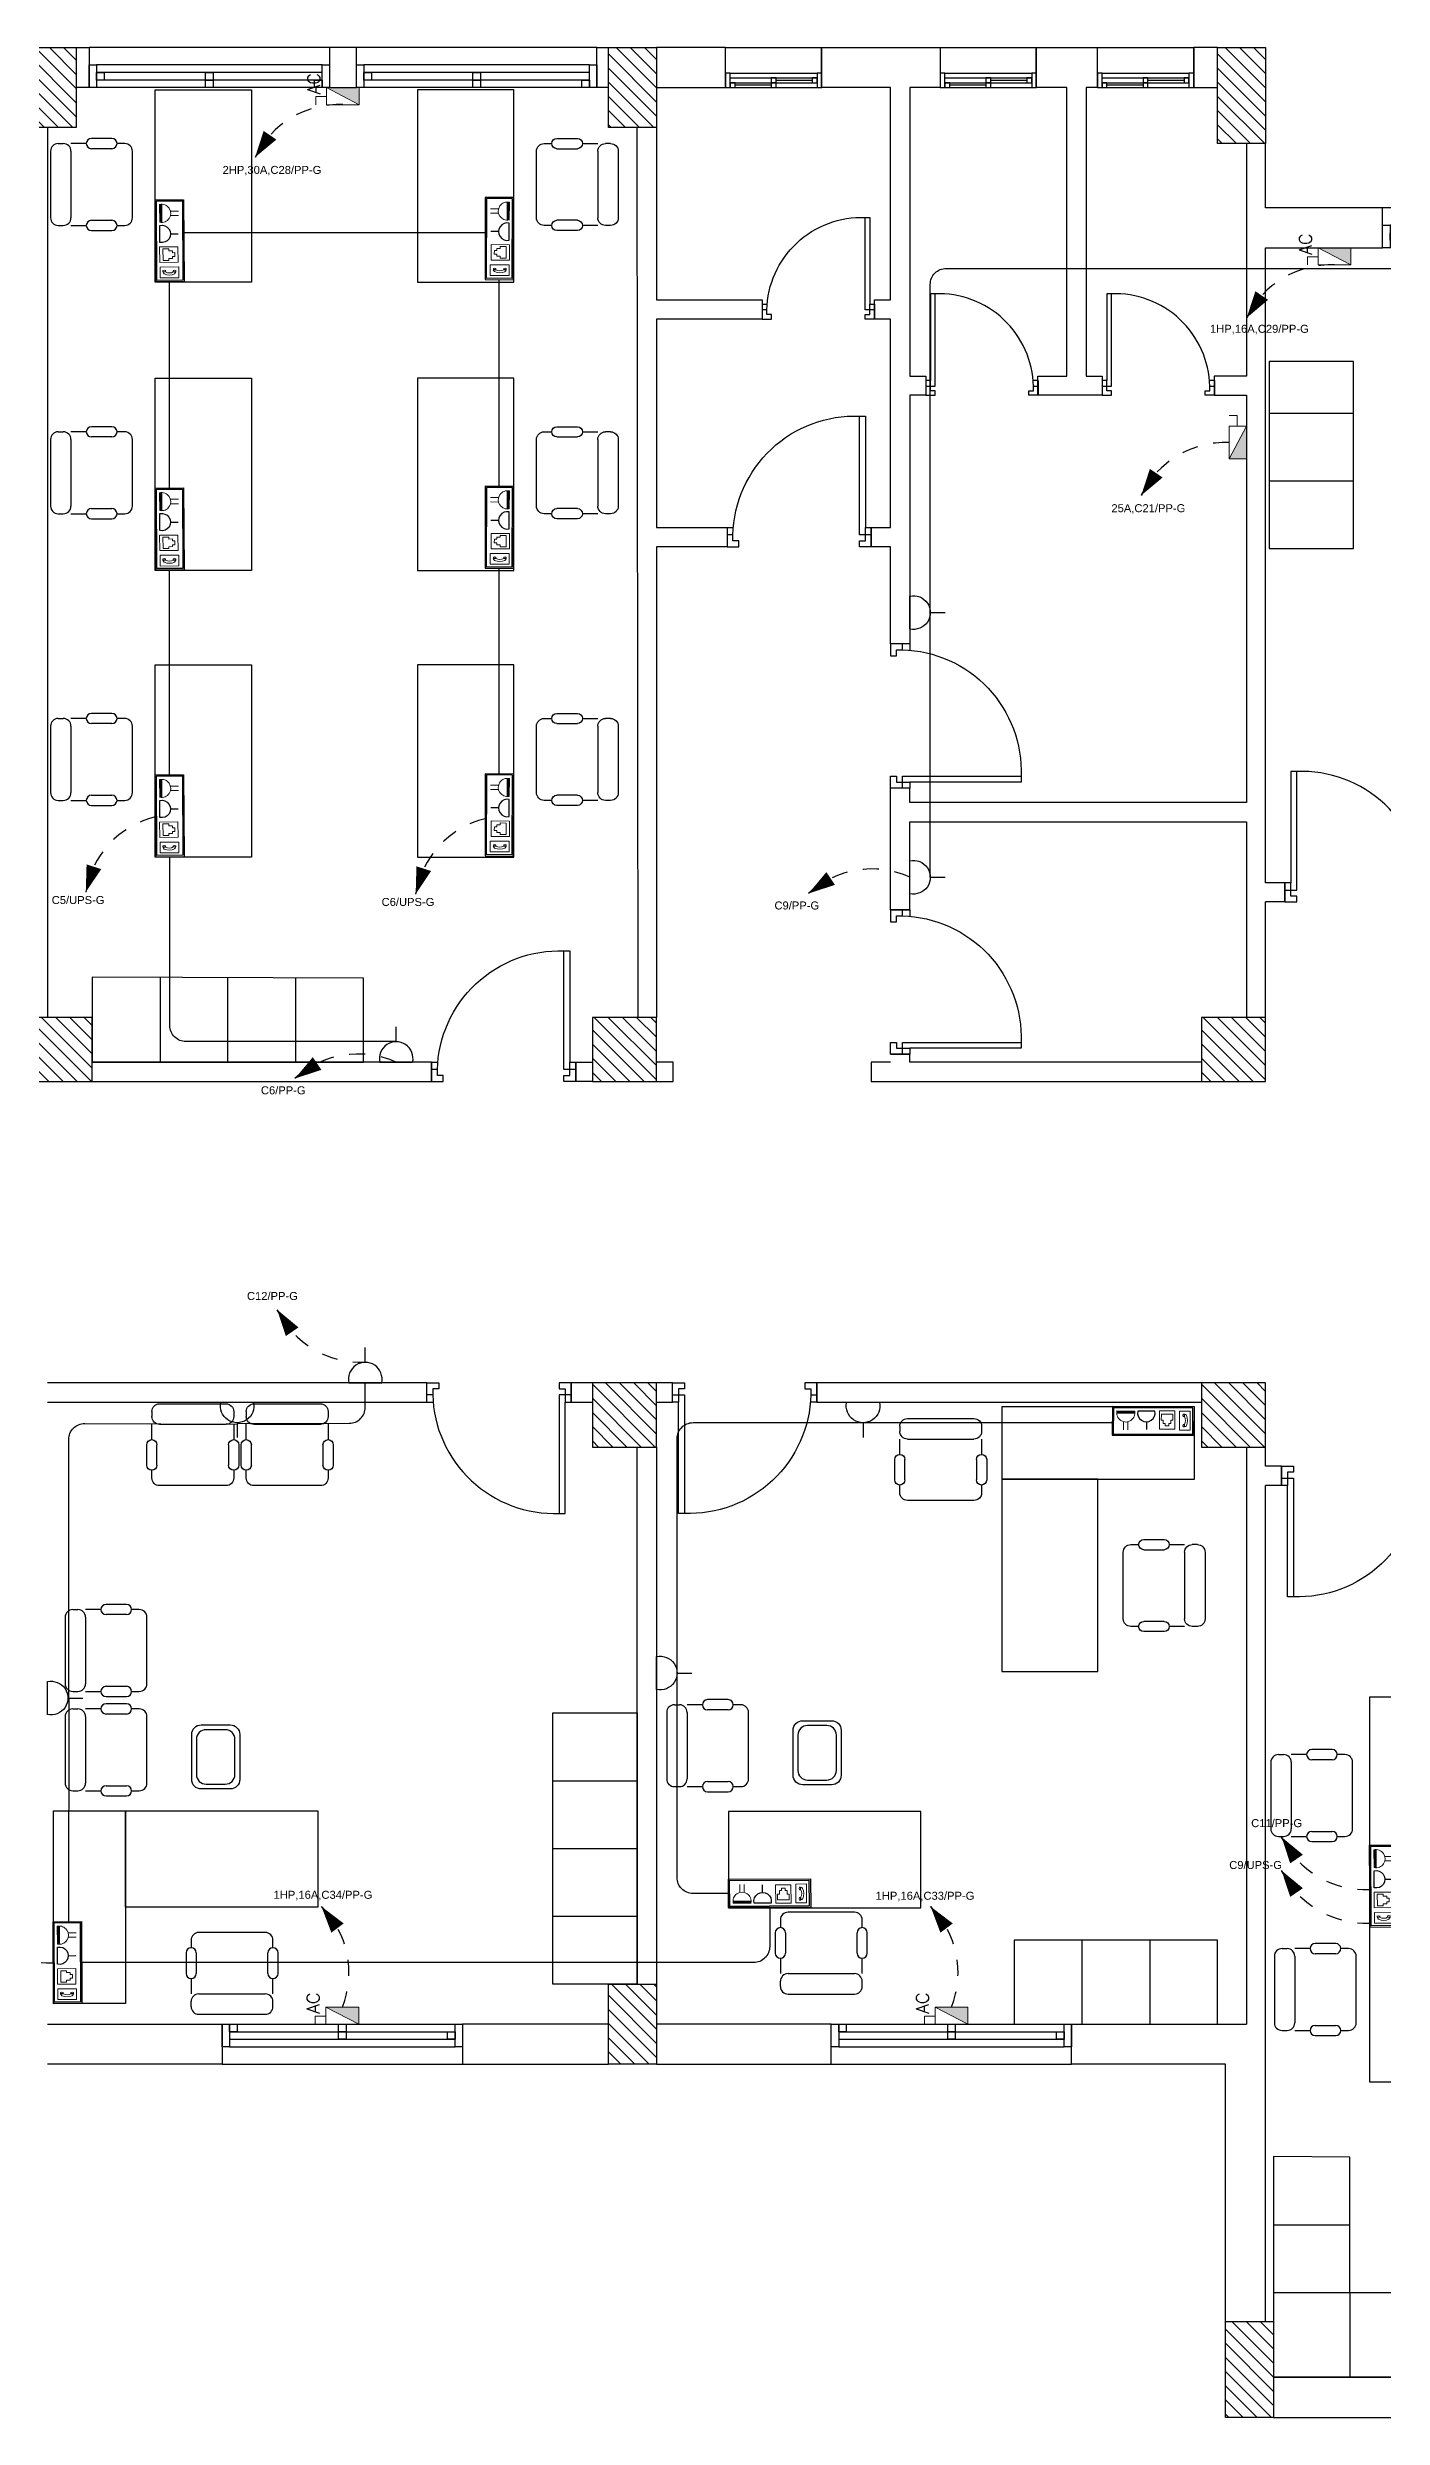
# Model space of a CAD drawing. Header units: metres. Extents: x -107 to 62, y 472 to 1032.
# Drawn here: x 42.51 to 50.84, y 506.7 to 521.48 of the extents above; entities that cross this region are included whole.
import ezdxf

# ---------------------------------------------------------------- set-up
doc = ezdxf.new("R2010")
doc.units = ezdxf.units.M
doc.header["$MEASUREMENT"] = 0
for name, pattern in [('ACAD_ISO02W100', [15, 12, -3]), ('DASHED', [0.75, 0.5, -0.25]), ('DASHED2', [0.375, 0.25, -0.125]), ('HIDDEN', [0.375, 0.25, -0.125])]:
    doc.linetypes.add(name, pattern=pattern)
doc.layers.get('0').update_dxf_attribs({"color": 8})
for name, color, linetype, lineweight in [('.', 7, 'Continuous', 9), ('Data & Telephone', 6, 'Continuous', 9), ('E-SOCKET', 2, 'Continuous', 25), ('E-TEXT-I', 4, 'Continuous', 30), ('Electrecalllll', 1, 'Continuous', 9), ('Legends', 3, 'Continuous', 9), ('lighting linea', 3, 'DASHED2', 0), ('power', 3, 'Continuous', 9)]:
    doc.layers.add(name, color=color, linetype=linetype, lineweight=lineweight)
for name, color, linetype in [('A-COL-FNL$0$A-COLS-CONC', 6, 'Continuous'), ('A-COL-FNL$0$A-HTCH', 80, 'Continuous'), ('A-GR- wall$0$A-DOOR', 151, 'Continuous'), ('A-GR- wall$0$A-GLAZ', 121, 'Continuous'), ('A-GR- wall$0$A-WALL', 254, 'Continuous'), ('A-GR- wall$0$A-WALL-ELEV', 31, 'Continuous'), ('A-GR-FURN$0$A-FURN', 11, 'Continuous'), ('A-GR-FURN$0$ESYA', 11, 'Continuous'), ('E-LEADER', 30, 'Continuous'), ('Layer1', 24, 'ACAD_ISO02W100'), ('Power W', 3, 'Continuous')]:
    doc.layers.add(name, color=color, linetype=linetype)
doc.styles.add('ROMANC', font='romanc.shx', dxfattribs={"height": 3})
doc.styles.get("Standard").update_dxf_attribs({"font": 'arial.ttf'})

# ---------------------------------------------------------------- blocks, each defined once
blk = doc.blocks.new('A-GR- wall$0$DOO1')
at = {"layer": 'A-GR- wall$0$A-DOOR'}
for q in [(-74, -74), (-34, -120)]:
    blk.add_line((-74, -120), q, dxfattribs=at)
blk.add_lwpolyline([(-37, -74), (-74, -74), (-74, 0), (0, 0), (0, -37), (-37, -37), (-37, -74, 0.418149), (752, -814)], format="xyb", dxfattribs=at)
blk.add_lwpolyline([(826, -74), (752, -74), (752, -814), (789, -814), (789, -120), (826, -120), (826, 0), (752, 0), (752, -37), (789, -37), (789, -120)], dxfattribs=at)
blk = doc.blocks.new('A-GR- wall$0$Win 1600')
for p, q in [((-750, 150), (750, 150)), ((-750, 100), (750, 100)), ((-750, 50), (750, 50)), ((-750, 0), (750, 0))]:
    blk.add_line(p, q)
for points in [[(-800, 0), (-750, 0), (-750, 150), (-800, 150)], [(-750, 0), (-700, 0), (-700, 50), (-750, 50)], [(-25, 50), (25, 50), (25, 100), (-25, 100)], [(-25, 0), (25, 0), (25, 50), (-25, 50)], [(700, 50), (750, 50), (750, 100), (700, 100)], [(750, 0), (800, 0), (800, 150), (750, 150)]]:
    blk.add_lwpolyline(points, close=True)
blk = doc.blocks.new('A-GR- wall$0$Win 1000')
for p, q in [((-450, 150), (450, 150)), ((-450, 100), (450, 100)), ((-450, 50), (450, 50)), ((-450, 0), (450, 0)), ((-25, 25), (-400, 25)), ((25, 75), (400, 75))]:
    blk.add_line(p, q)
for points in [[(-500, 0), (-450, 0), (-450, 150), (-500, 150)], [(-450, 0), (-400, 0), (-400, 50), (-450, 50)], [(-25, 50), (25, 50), (25, 100), (-25, 100)], [(-25, 0), (25, 0), (25, 50), (-25, 50)], [(400, 50), (450, 50), (450, 100), (400, 100)], [(450, 0), (500, 0), (500, 150), (450, 150)]]:
    blk.add_lwpolyline(points, close=True)
blk = doc.blocks.new('A-GR- wall')
at = {"layer": 'A-GR- wall$0$A-WALL'}
for p, q in [((42966, 15116), (43046, 15116)), ((43046, 15116), (43046, 14866)), ((44714, 15116), (44546, 15116)), ((44546, 15116), (44546, 14866)), ((44714, 14866), (44714, 15116)), ((46214, 15116), (46286, 15116)), ((46214, 14866), (46214, 15116)), ((47016, 15116), (46586, 15116)), ((47016, 14866), (47016, 15116)), ((47616, 14866), (47616, 15116)), ((47616, 15116), (48355, 15116)), ((47618, 14866), (47618, 15116)), ((48355, 15116), (48355, 14866)), ((48955, 14866), (48955, 15116)), ((48955, 15116), (49336, 15116)), ((48957, 14866), (48957, 15116)), ((49336, 15116), (49336, 14866)), ((49938, 14866), (49938, 15116)), ((50086, 15116), (49938, 15116)), ((49938, 15116), (49938, 14866)), ((50086, 14866), (50086, 15116)), ((43046, 14866), (42966, 14866)), ((44546, 14866), (44714, 14866)), ((46286, 14866), (46214, 14866)), ((46586, 14866), (47016, 14866)), ((48046, 14866), (47616, 14866)), ((48046, 13542), (48046, 14866)), ((48355, 14866), (48166, 14866)), ((48166, 14866), (48166, 13066)), ((49146, 14866), (48957, 14866)), ((49146, 13066), (49146, 14866)), ((49336, 14866), (49266, 14866)), ((49266, 14866), (49266, 13066)), ((49938, 14866), (50086, 14866)), ((42786, 14616), (42786, 9066)), ((46472, 9066), (46466, 14616)), ((46586, 14616), (46586, 13542)), ((50266, 14516), (50266, 13066)), ((50386, 14116), (50386, 14516)), ((51116, 14116), (50386, 14116)), ((51116, 13866), (51116, 14116)), ((50386, 13866), (51116, 13866)), ((50386, 9906), (50386, 13866)), ((46586, 13542), (47246, 13542)), ((47246, 13542), (47246, 13422)), ((47946, 13422), (47946, 13542)), ((47946, 13542), (48046, 13542)), ((47246, 13422), (46586, 13422)), ((46586, 13422), (46586, 12122)), ((48046, 13422), (47946, 13422)), ((48046, 12122), (48046, 13422)), ((48166, 13066), (48266, 13066)), ((48266, 13066), (48266, 12946)), ((48966, 12946), (48966, 13066)), ((48966, 13066), (49146, 13066)), ((49266, 13066), (49366, 13066)), ((49366, 13066), (49366, 12946)), ((50266, 13066), (50066, 13066)), ((50066, 13066), (50066, 12946)), ((48266, 12946), (48166, 12946)), ((48166, 12946), (48166, 11396)), ((49366, 12946), (48966, 12946)), ((50066, 12946), (50266, 12946)), ((50266, 12946), (50266, 10406)), ((46586, 12122), (47026, 12122)), ((47026, 12002), (46586, 12002)), ((46586, 12002), (46586, 9066)), ((47026, 12122), (47026, 12002)), ((47926, 12002), (47926, 12122)), ((47926, 12122), (48046, 12122)), ((48046, 12002), (47926, 12002)), ((48046, 11396), (48046, 12002)), ((48166, 11396), (48046, 11396)), ((48166, 10496), (48046, 10496)), ((48046, 9736), (48046, 10496)), ((48166, 10406), (48166, 10496)), ((50266, 10406), (48166, 10406)), ((48166, 10286), (50266, 10286)), ((48166, 9736), (48166, 10286)), ((50266, 10286), (50266, 9066)), ((50506, 9906), (50386, 9906)), ((50506, 9786), (50506, 9906)), ((50386, 9066), (50386, 9786)), ((50506, 9786), (50386, 9786)), ((48046, 9736), (48166, 9736)), ((48166, 9696), (48166, 9696)), ((45182, 8786), (43066, 8786)), ((45182, 8665), (45182, 8786)), ((46082, 8786), (46186, 8786)), ((46082, 8666), (46082, 8786)), ((46690, 8786), (46586, 8786)), ((46690, 8666), (46690, 8786)), ((48046, 8786), (47926, 8786)), ((47926, 8786), (47926, 8666)), ((48046, 8836), (48166, 8836)), ((48166, 8786), (48166, 8836)), ((49986, 8786), (48166, 8786)), ((43066, 8665), (45182, 8665)), ((46186, 8666), (46082, 8666)), ((46586, 8666), (46690, 8666)), ((47926, 8666), (49986, 8666)), ((45153, 6786), (42786, 6786)), ((42786, 6666), (45153, 6666)), ((45153, 6666), (45153, 6786)), ((46186, 6786), (46053, 6786)), ((46053, 6786), (46053, 6666)), ((46053, 6666), (46186, 6666)), ((46686, 6786), (46586, 6786)), ((46586, 6666), (46686, 6666)), ((46686, 6666), (46686, 6786)), ((49986, 6786), (47586, 6786)), ((47586, 6786), (47586, 6666)), ((47586, 6666), (49986, 6666)), ((46466, 3036), (46466, 6386)), ((46586, 6386), (46586, 3036)), ((50266, 6386), (50266, 2786)), ((50386, 6266), (50386, 6386)), ((50486, 6266), (50386, 6266)), ((50486, 6266), (50486, 6146)), ((50386, 932), (50386, 6146)), ((50486, 6146), (50386, 6146)), ((42786, 2786), (43876, 2786)), ((43876, 2786), (43876, 2536)), ((46286, 2786), (45376, 2786)), ((45376, 2786), (45376, 2536)), ((47676, 2786), (46586, 2786)), ((47676, 2536), (47676, 2786)), ((49176, 2536), (49176, 2786)), ((49176, 2786), (50266, 2786)), ((43876, 2536), (42786, 2536)), ((45376, 2536), (46286, 2536)), ((46586, 2536), (47676, 2536)), ((50136, 2536), (49176, 2536)), ((50136, 932), (50136, 2536)), ((51701, 582), (50436, 582)), ((50436, 332), (51701, 332))]:
    blk.add_line(p, q, dxfattribs=at)
at = {"layer": 'A-GR- wall$0$A-WALL-ELEV'}
for p, q in [((44546, 15116), (43046, 15116)), ((46214, 15116), (44714, 15116)), ((47016, 15116), (47618, 15116)), ((48355, 15116), (48957, 15116)), ((49336, 15116), (49938, 15116)), ((52677, 14116), (51116, 14116)), ((43876, 2536), (45376, 2536)), ((47676, 2536), (49176, 2536))]:
    blk.add_line(p, q, dxfattribs=at)
at = {"layer": 'A-GR- wall$0$A-DOOR', "yscale": 0.7780309869113328, "zscale": 0.7780309869113328, "rotation": 180}
for p, xscale in [((47303, 13422), -0.7780309869113328), ((48909, 12946), 0.7780309869113328), ((50009, 12946), 0.7780309869113328)]:
    blk.add_blockref('A-GR- wall$0$DOO1', p, dxfattribs=dict(at, xscale=xscale))
at = {"layer": 'A-GR- wall$0$A-DOOR'}
for p, xscale, rotation in [((47100, 12002), -1, 180), ((48046, 11322), -1.000000000000004, 90), ((48046, 9662), -1, 90), ((45256, 8666), -1, 180)]:
    blk.add_blockref('A-GR- wall$0$DOO1', p, dxfattribs=dict(at, xscale=xscale, rotation=rotation))
at = {"layer": 'A-GR- wall$0$A-DOOR', "rotation": 180.0000000006669}
blk.add_blockref('A-GR- wall$0$DOO1', (51332, 9786), dxfattribs=at)
at = {"layer": 'A-GR- wall$0$A-DOOR'}
blk.add_blockref('A-GR- wall$0$DOO1', (45227, 6786), dxfattribs=at)
at = {"layer": 'A-GR- wall$0$A-DOOR', "xscale": -1}
for p in [(47512, 6786), (51312, 6266)]:
    blk.add_blockref('A-GR- wall$0$DOO1', p, dxfattribs=at)
at = {"layer": 'A-GR- wall$0$A-GLAZ', "xscale": -0.9374999999999997, "yscale": 0.9374999999999997, "zscale": 0.9374999999999997}
for p, rotation in [((43796, 14866), 359.9999999999999), ((45464, 14866), 359.9999999999999), ((51866, 13866), 359.9999999999999), ((44626, 2786), 180), ((48426, 2786), 180)]:
    blk.add_blockref('A-GR- wall$0$Win 1600', p, dxfattribs=dict(at, rotation=rotation))
at = {"layer": 'A-GR- wall$0$A-GLAZ', "xscale": 0.601574711880768, "yscale": 0.601574711880768, "zscale": 0.601574711880768}
for p in [(47317, 14866), (48656, 14866), (49637, 14866)]:
    blk.add_blockref('A-GR- wall$0$Win 1000', p, dxfattribs=at)
blk = doc.blocks.new('A-GR-FURN$0$KOLTUKT')
at = {"layer": 'A-GR-FURN$0$ESYA'}
for p, q in [((-0.8, 0.325), (-0.8, -0.325)), ((-0.725, 0.4), (-0.675, 0.4)), ((-0.45, 0.4), (-0.6, 0.4)), ((-0.6, 0.325), (-0.6, -0.325)), ((-0.2, 0.45), (-0.4, 0.45)), ((-0.2, 0.35), (-0.4, 0.35)), ((-0.075, 0.4), (-0.15, 0.4)), ((0, -0.325), (0, 0.325)), ((-0.725, -0.4), (-0.675, -0.4)), ((-0.6, -0.4), (-0.45, -0.4)), ((-0.4, -0.35), (-0.2, -0.35)), ((-0.4, -0.45), (-0.2, -0.45)), ((-0.15, -0.4), (-0.075, -0.4))]:
    blk.add_line(p, q, dxfattribs=at)
for centre, radius, start, end in [((-0.725, 0.325), 0.075, 90, 180), ((-0.675, 0.325), 0.075, 0, 90), ((-0.4, 0.4), 0.05, 90, 270), ((-0.2, 0.4), 0.05, 270, 90), ((-0.075, 0.325), 0.075, 0, 90), ((-0.725, -0.325), 0.075, 180, 270), ((-0.675, -0.325), 0.075, 270, 0), ((-0.4, -0.4), 0.05, 90, 270), ((-0.2, -0.4), 0.05, 270, 90), ((-0.075, -0.325), 0.075, 270, 0)]:
    blk.add_arc(centre, radius, start, end, dxfattribs=at)
blk = doc.blocks.new('A-GR-FURN')
at = {"layer": 'A-GR-FURN$0$A-FURN'}
for p, q in [((50408, 12835), (50934, 12835)), ((50408, 12413), (50934, 12413)), ((43489, 9316), (43489, 8790)), ((43912, 8790), (43912, 9316)), ((44335, 8786), (44335, 9311)), ((45940, 4304), (46466, 4304)), ((45940, 3882), (46466, 3882)), ((45940, 3459), (46466, 3459)), ((49240, 3311), (49240, 2786)), ((49663, 3311), (49663, 2786)), ((50436, 1534), (50912, 1534)), ((50912, 1111), (50436, 1111)), ((50912, 1111), (50912, 586))]:
    blk.add_line(p, q, dxfattribs=at)
for points in [[(43459, 14852), (44059, 14852), (44059, 13652), (43459, 13652)], [(45695, 14852), (45095, 14852), (45095, 13652), (45695, 13652)], [(50934, 13158), (50408, 13158), (50408, 11990), (50934, 11990)], [(43459, 13054), (44059, 13054), (44059, 11854), (43459, 11854)], [(45695, 13054), (45095, 13054), (45095, 11854), (45695, 11854)], [(43459, 11266), (44059, 11266), (44059, 10066), (43459, 10066)], [(45695, 11266), (45095, 11266), (45095, 10066), (45695, 10066)], [(44757, 9311), (43066, 9316), (43066, 8786), (44757, 8786)], [(48740, 6636), (48740, 6186), (49943, 6186), (49943, 6636)], [(48740, 6186), (48740, 4986), (49340, 4986), (49340, 6186)], [(51635, 4826), (51035, 4826), (51035, 2426), (51635, 2426)], [(45940, 4727), (46466, 4727), (46466, 3036), (45940, 3036)], [(42824, 4116), (43274, 4116), (43274, 2914), (42824, 2914)], [(43274, 4116), (44474, 4116), (44474, 3516), (43274, 3516)], [(48236, 4112), (47036, 4112), (47036, 3512), (48236, 3512)], [(50086, 3311), (48817, 3311), (48817, 2786), (50086, 2786)], [(52180, 1111), (50912, 1111), (50912, 1957), (50436, 1961), (50436, 586), (52180, 586), (52180, 1111)]]:
    blk.add_lwpolyline(points, close=True, dxfattribs=at)
for points in [[(43746, 4653), (43926, 4653, -0.414214), (43986, 4593), (43986, 4313, -0.414214), (43926, 4253), (43746, 4253, -0.414214), (43686, 4313), (43686, 4593, -0.414214)], [(43896, 4623), (43776, 4623, 0.414214), (43716, 4563), (43716, 4343, 0.414214), (43776, 4283), (43896, 4283, 0.414214), (43956, 4343), (43956, 4563, 0.414214)], [(47498, 4679), (47678, 4679, -0.414214), (47738, 4619), (47738, 4339, -0.414214), (47678, 4279), (47498, 4279, -0.414214), (47438, 4339), (47438, 4619, -0.414214)], [(47648, 4649), (47528, 4649, 0.414214), (47468, 4589), (47468, 4369, 0.414214), (47528, 4309), (47648, 4309, 0.414214), (47708, 4369), (47708, 4589, 0.414214)]]:
    blk.add_lwpolyline(points, format="xyb", close=True, dxfattribs=at)
at = {"layer": 'A-GR-FURN$0$A-FURN', "yscale": 638.139513112257, "zscale": 638.139513112257}
for p, xscale in [((43316, 14261), 638.139513112257), ((45837, 14261), -638.139513112257), ((43316, 12463), 638.139513112257), ((45837, 12463), -638.139513112257), ((43316, 10675), 638.139513112257), ((45837, 10675), -638.139513112257), ((49498, 5522), -638.139513112257), ((43407, 5117), 638.139513112257), ((43407, 4497), 638.139513112257), ((47160, 4523), 638.139513112257), ((50929, 4212), 638.139513112257), ((50951, 3002), 638.139513112257)]:
    blk.add_blockref('A-GR-FURN$0$KOLTUKT', p, dxfattribs=dict(at, xscale=xscale))
at = {"layer": 'A-GR-FURN$0$A-FURN', "rotation": 90}
for p, xscale, yscale, zscale in [((43693, 6145), -638.1395131122586, 638.1395131122586, 638.139513112257), ((44282, 6145), -638.1395131122586, 638.1395131122586, 638.139513112257), ((48359, 6053), -638.1395131122586, 638.1395131122586, 638.139513112257), ((47614, 3484), 638.1395131122584, 638.1395131122584, 638.1395131122584), ((43938, 3358), 638.1395131122586, 638.1395131122586, 638.1395131122586)]:
    blk.add_blockref('A-GR-FURN$0$KOLTUKT', p, dxfattribs=dict(at, xscale=xscale, yscale=yscale, zscale=zscale))
blk = doc.blocks.new('A-COL-FNL')
at = {"layer": 'A-COL-FNL$0$A-HTCH'}
h = blk.add_hatch(dxfattribs=at)
h.set_pattern_fill('ANSI31', color=256, scale=500, angle=90)
h.paths.add_polyline_path([(42666, 15116), (42966, 15116), (42966, 14616), (42666, 14616)])
h = blk.add_hatch(dxfattribs=at)
h.set_pattern_fill('ANSI31', color=256, scale=500, angle=90)
h.paths.add_polyline_path([(46286, 15116), (46586, 15116), (46586, 14616), (46286, 14616)])
h = blk.add_hatch(dxfattribs=at)
h.set_pattern_fill('ANSI31', color=256, scale=500, angle=90)
h.paths.add_polyline_path([(50086, 15116), (50386, 15116), (50386, 14516), (50086, 14516)])
h = blk.add_hatch(dxfattribs=at)
h.set_pattern_fill('ANSI31', color=256, scale=500, angle=90)
h.paths.add_polyline_path([(43066, 8666), (43066, 9066), (42666, 9066), (42666, 8666)])
h = blk.add_hatch(dxfattribs=at)
h.set_pattern_fill('ANSI31', color=256, scale=500, angle=90)
h.paths.add_polyline_path([(46586, 8666), (46586, 9066), (46186, 9066), (46186, 8666)])
h = blk.add_hatch(dxfattribs=at)
h.set_pattern_fill('ANSI31', color=256, scale=500, angle=90)
h.paths.add_polyline_path([(50386, 8666), (50386, 9066), (49986, 9066), (49986, 8666)])
h = blk.add_hatch(dxfattribs=at)
h.set_pattern_fill('ANSI31', color=256, scale=500, angle=90)
h.paths.add_polyline_path([(46586, 6386), (46586, 6786), (46186, 6786), (46186, 6386)])
h = blk.add_hatch(dxfattribs=at)
h.set_pattern_fill('ANSI31', color=256, scale=500, angle=90)
h.paths.add_polyline_path([(50386, 6386), (50386, 6786), (49986, 6786), (49986, 6386)])
h = blk.add_hatch(dxfattribs=at)
h.set_pattern_fill('ANSI31', color=256, scale=500, angle=90)
h.paths.add_polyline_path([(46286, 3036), (46586, 3036), (46586, 2536), (46286, 2536)])
h = blk.add_hatch(dxfattribs=at)
h.set_pattern_fill('ANSI31', color=256, scale=500, angle=90)
h.paths.add_polyline_path([(50136, 932), (50436, 932), (50436, 332), (50136, 332)])
at = {"layer": 'A-COL-FNL$0$A-COLS-CONC'}
for points in [[(42666, 15116), (42966, 15116), (42966, 14616), (42666, 14616)], [(46286, 15116), (46586, 15116), (46586, 14616), (46286, 14616)], [(50086, 15116), (50386, 15116), (50386, 14516), (50086, 14516)], [(43066, 8666), (43066, 9066), (42666, 9066), (42666, 8666)], [(46586, 8666), (46586, 9066), (46186, 9066), (46186, 8666)], [(50386, 8666), (50386, 9066), (49986, 9066), (49986, 8666)], [(46586, 6386), (46586, 6786), (46186, 6786), (46186, 6386)], [(50386, 6386), (50386, 6786), (49986, 6786), (49986, 6386)], [(46286, 3036), (46586, 3036), (46586, 2536), (46286, 2536)], [(50136, 932), (50436, 932), (50436, 332), (50136, 332)]]:
    blk.add_lwpolyline(points, close=True, dxfattribs=at)
blk = doc.blocks.new('Network')
at = {"layer": 'Data & Telephone', "color": 6}
for p, q in [((1361.996, 129.2824), (1361.939, 129.2824)), ((1361.939, 129.2146), (1361.939, 129.2824)), ((1361.939, 129.2146), (1361.996, 129.2146)), ((1361.9533, 129.2484), (1361.9462, 129.2484)), ((1361.9462, 129.2268), (1361.9462, 129.2484)), ((1361.9462, 129.2268), (1361.9888, 129.2268)), ((1361.9605, 129.2615), (1361.9533, 129.2615)), ((1361.9533, 129.2615), (1361.9533, 129.2484)), ((1361.9745, 129.2703), (1361.9605, 129.2703)), ((1361.9605, 129.2703), (1361.9605, 129.2615)), ((1361.9745, 129.2703), (1361.9745, 129.2615)), ((1361.9745, 129.2615), (1361.9817, 129.2615)), ((1361.9817, 129.2615), (1361.9817, 129.2484)), ((1361.9817, 129.2484), (1361.9888, 129.2484)), ((1361.9888, 129.2268), (1361.9888, 129.2484)), ((1361.996, 129.2146), (1361.996, 129.2824))]:
    blk.add_line(p, q, dxfattribs=at)
blk = doc.blocks.new('DUPLEX SOCKET')
at = {"layer": 'power', "color": 2}
for p, q in [((0, 198), (0, -198)), ((240, 49), (417, 49)), ((240, -49), (417, -49))]:
    blk.add_line(p, q, dxfattribs=at)
blk.add_arc((44, 0), 202, 257.429, 102.5754, dxfattribs=at)
blk = doc.blocks.new('Telephone')
at = {"layer": 'Electrecalllll'}
for points in [[(1356.067, 130.372), (1356.064, 130.372), (1356.064, 130.337), (1356.067, 130.337)], [(1356.067, 130.23), (1356.064, 130.23), (1356.064, 130.195), (1356.067, 130.195)]]:
    blk.add_hatch(color=4, dxfattribs=at).paths.add_polyline_path(points)
at = {"layer": 'Electrecalllll', "color": 4}
for p, q in [((1356.082, 130.372), (1356.064, 130.372)), ((1356.064, 130.372), (1356.064, 130.337)), ((1356.082, 130.337), (1356.064, 130.337)), ((1356.082, 130.23), (1356.064, 130.23)), ((1356.064, 130.23), (1356.064, 130.195)), ((1356.082, 130.195), (1356.064, 130.195)), ((1356.067, 130.372), (1356.067, 130.337)), ((1356.067, 130.23), (1356.067, 130.195))]:
    blk.add_line(p, q, dxfattribs=at)
blk.add_lwpolyline([(1356.132, 130.415), (1355.984, 130.415), (1355.984, 130.156), (1356.132, 130.156)], close=True, dxfattribs=at)
for centre, radius, start, end in [((1356.188, 130.283), 0.167, 154.325, 204.7884), ((1356.09, 130.264), 0.0741, 223.9483, 249.7273), ((1356.086, 130.31), 0.0665, 109.3444, 136.9236), ((1356.16, 130.284), 0.11, 150.725, 209.275), ((1356.051, 130.355), 0.0353, 330.3482, 29.6518), ((1356.051, 130.212), 0.0353, 330.3482, 29.6518)]:
    blk.add_arc(centre, radius, start, end, dxfattribs=at)
blk = doc.blocks.new('h socket')
at = {"layer": 'E-SOCKET'}
for p, q in [((0, 0.144), (0, 0.248)), ((-0.115, 0), (0.115, 0))]:
    blk.add_line(p, q, dxfattribs=at)
blk.add_arc((0, 0.026), 0.118, 347.4312, 192.5776, dxfattribs=at)
blk = doc.blocks.new('H s')
at = {"xscale": 1.050492552334089, "yscale": 1.050492552334089, "zscale": 1.050492552334089}
blk.add_blockref('h socket', (0, 0), dxfattribs=at)
blk = doc.blocks.new('Floor Box 2')
at = {"layer": '.', "linetype": 'DASHED', "lineweight": 0, "ltscale": 0.4}
h = blk.add_hatch(color=2, dxfattribs=at)
h.dxf.hatch_style = 1
h.paths.add_polyline_path([(0.029, -0.027, 0.054926), (0.027, -0.04), (0.141, -0.04, 0.054906), (0.14, -0.028)])
for points in [[(0.512, -0.002), (0, 0), (-0.001, -0.177), (0.511, -0.178)], [(0.502, -0.009), (0.007, -0.007), (0.006, -0.17), (0.501, -0.171)]]:
    blk.add_lwpolyline(points, close=True)
at = {"layer": 'Legends', "color": 2, "linetype": 'DASHED', "lineweight": 0, "ltscale": 0.4}
blk.add_lwpolyline([(0.141, -0.04), (0.027, -0.04)], dxfattribs=at)
at = {"xscale": 0.4543284512265046, "yscale": 0.4543284512265046, "zscale": 0.4543284512265046, "rotation": 180}
blk.add_blockref('Telephone', (616.548, 59.105), dxfattribs=at)
at = {"layer": 'Data & Telephone', "color": 0, "lineweight": 60, "xscale": -1.685405181710514, "yscale": 1.685405181710514, "zscale": 1.685405181733448, "rotation": 179.6918616787939}
blk.add_blockref('Network', (-2293.921, 230.094), dxfattribs=at)
at = {"layer": 'Layer1', "linetype": 'Continuous', "lineweight": 35, "xscale": 0.4391741577047093, "yscale": 0.4391741577047093, "zscale": 0.4391741577047093, "rotation": 180}
blk.add_blockref('H s', (0.212, -0.028), dxfattribs=at)
at = {"layer": 'power', "xscale": -0.0002808277206373994, "yscale": 0.0002808277206373993, "zscale": 0.0002808277206373995, "rotation": 89.69844143202054}
blk.add_blockref('DUPLEX SOCKET', (0.084, -0.027), dxfattribs=at)
blk = doc.blocks.new('sf32a')
at = {"layer": '.', "linetype": 'Continuous', "lineweight": 0, "ltscale": 0.4}
h = blk.add_hatch(color=3, dxfattribs=at)
h.dxf.hatch_style = 1
h.paths.add_polyline_path([(0.057, 0.204), (-0.05, 0), (0.057, 0)])
at = {"layer": 'power', "color": 3, "linetype": 'Continuous', "lineweight": 0, "ltscale": 0.02}
for p, q in [((0, 0.271), (-0.05, 0.271)), ((-0.05, 0.204), (-0.05, 0)), ((-0.05, 0), (0.057, 0.204)), ((0.057, 0.204), (-0.05, 0.204)), ((0, 0.204), (0, 0.271)), ((0.057, 0), (0.057, 0.204)), ((-0.05, 0), (0.057, 0))]:
    blk.add_line(p, q, dxfattribs=at)
at = {"layer": 'power', "color": 3, "linetype": 'Continuous', "lineweight": 0, "style": 'ROMANC'}
blk.add_text('AC', height=0.0786, dxfattribs=at).set_placement((0.015, 0.244))
blk = doc.blocks.new('*U130')
blk.add_line((-559, -64), (-628, -122))
blk.add_lwpolyline([(-628, -122, 0, 96, 0), (-493, -24, 96, 96, 0)], format="xyseb")
at = {"linetype": 'HIDDEN', "ltscale": 0.2}
blk.add_arc((-221, -539), 583, 67.7241, 134.241, dxfattribs=at)
blk = doc.blocks.new('*U127')
blk.add_line((233, 512), (309, 560))
blk.add_lwpolyline([(309, 560, 0, 96, 0), (175, 462, 96, 96, 0)], format="xyseb")
at = {"linetype": 'HIDDEN', "ltscale": 0.2}
blk.add_arc((581, 44), 583, 117.8068, 184.3237, dxfattribs=at)
blk = doc.blocks.new('disconnector Switch')
at = {"layer": '.', "linetype": 'Continuous', "lineweight": 0, "ltscale": 0.4}
h = blk.add_hatch(color=3, dxfattribs=at)
h.dxf.hatch_style = 1
h.paths.add_polyline_path([(44, 155), (-38, 0), (44, 0)])
at = {"layer": 'power', "color": 3, "linetype": 'Continuous', "lineweight": 0, "ltscale": 0.02}
for p, q in [((0, 206), (-38, 206)), ((-38, 155), (-38, 0)), ((-38, 0), (44, 155)), ((44, 155), (-38, 155)), ((0, 155), (0, 206)), ((44, 0), (44, 155)), ((-38, 0), (44, 0))]:
    blk.add_line(p, q, dxfattribs=at)

msp = doc.modelspace()

# ---------------------------------------------------------------- linework, layer by layer
at = {"layer": 'Power W', "color": 7, "linetype": 'Continuous', "lineweight": 25, "ltscale": 0.4}
for points in [[(43.366, 520.325), (45.246, 520.325)], [(48.023, 516.303), (48.023, 517.954)], [(42.648, 511.183), (42.647, 509.789)]]:
    msp.add_lwpolyline(points, dxfattribs=at)
at = {"layer": 'Power W', "color": 6, "linetype": 'Continuous', "lineweight": 30, "ltscale": 0.4}
for points in [[(43.276, 518.73), (43.276, 520.016)], [(45.334, 518.741), (45.334, 520.031)], [(43.276, 516.942), (43.276, 518.218)], [(45.331, 518.229), (45.331, 516.947)], [(47.604, 512.901), (49.159, 512.901)]]:
    msp.add_lwpolyline(points, dxfattribs=at)
at = {"layer": 'Power W', "color": 7, "linetype": 'Continuous', "lineweight": 25, "ltscale": 0.4}
for points in [[(48.023, 517.954), (48.023, 520.001, -0.414214), (48.123, 520.101), (51.073, 520.101)], [(44.691, 515.278), (43.379, 515.278, -0.414214), (43.279, 515.378), (43.279, 516.429)], [(43.699, 512.896), (44.398, 512.897, 0.414214), (44.498, 512.997), (44.498, 513.149)], [(42.648, 511.183), (42.648, 512.796, -0.415643), (42.748, 512.896), (43.699, 512.892)]]:
    msp.add_lwpolyline(points, format="xyb", dxfattribs=at)
at = {"layer": 'Power W', "color": 6, "linetype": 'Continuous', "lineweight": 30, "ltscale": 0.4}
for points in [[(46.443, 511.339), (46.443, 512.801, -0.414214), (46.543, 512.901), (47.604, 512.901)], [(46.764, 509.964), (46.543, 509.964, -0.414214), (46.443, 510.064), (46.443, 511.339)], [(47.021, 509.877), (47.021, 509.633, -0.414214), (46.921, 509.533), (42.729, 509.533)]]:
    msp.add_lwpolyline(points, format="xyb", dxfattribs=at)

# ---------------------------------------------------------------- block references
at = {"xscale": 0.001, "yscale": 0.001, "zscale": 0.001}
for name in ['A-GR- wall', 'A-GR-FURN']:
    msp.add_blockref(name, (-0.271, 506.363), dxfattribs=at)
at = {"layer": 'E-LEADER', "xscale": 0.001, "yscale": 0.001, "zscale": 0.001}
for name, p, rotation in [('*U130', (44.359, 521.122), 19.94119348227059), ('*U130', (50.546, 520.122), 19.94119348227059), ('*U130', (49.888, 519.014), 19.94119348227059), ('*U130', (43.188, 516.68), 36.33776787155447), ('*U130', (45.246, 516.668), 36.33776787155447), ('*U130', (47.895, 516.303), 358.115114145294), ('*U130', (44.691, 515.149), 358.115114145294), ('*U127', (44.498, 513.278), 88.11511414529396), ('*U127', (50.764, 509.989), 88.11511414529396), ('*U127', (50.764, 509.78), 88.11511414529396), ('*U127', (42.552, 509.532), 88.11511414529396), ('*U130', (44.355, 509.256), 270.7240194622104), ('*U130', (48.155, 509.256), 270.7240194622104)]:
    msp.add_blockref(name, p, dxfattribs=dict(at, rotation=rotation))
at = {"layer": 'E-SOCKET', "color": 2, "linetype": 'DASHED', "lineweight": 0, "xscale": -1}
for p, rotation in [((43.188, 520.528), 90.1373294590555), ((43.188, 518.73), 90.1373294590555), ((43.188, 516.941), 90.1373294590555), ((50.764, 510.265), 90.1373294590555), ((46.765, 509.876), 180.1373294590555), ((42.55, 509.788), 90.1373294590555)]:
    msp.add_blockref('Floor Box 2', p, dxfattribs=dict(at, rotation=rotation))
at = {"layer": 'E-SOCKET', "color": 2, "linetype": 'DASHED', "lineweight": 0, "rotation": 270}
for p in [(45.424, 520.542), (45.424, 518.741), (45.424, 516.947)]:
    msp.add_blockref('Floor Box 2', p, dxfattribs=at)
at = {"layer": 'E-SOCKET', "color": 2, "linetype": 'DASHED', "lineweight": 0}
msp.add_blockref('Floor Box 2', (49.159, 513.001), dxfattribs=at)
at = {"layer": 'lighting linea', "color": 2, "linetype": 'DASHED', "ltscale": 0.4, "xscale": 0.001, "yscale": 0.001, "zscale": 0.001}
msp.add_blockref('A-COL-FNL', (-0.271, 506.363), dxfattribs=at)
at = {"layer": 'power', "rotation": 90}
for p in [(44.461, 521.172), (50.647, 520.172), (44.457, 509.199), (48.257, 509.199)]:
    msp.add_blockref('sf32a', p, dxfattribs=at)
at = {"layer": 'power', "color": 2, "xscale": 0.0013164874928771, "yscale": 0.0013164874928771, "zscale": 0.0013164874928771}
msp.add_blockref('disconnector Switch', (49.938, 518.912), dxfattribs=at)
at = {"layer": 'power', "yscale": 0.847758120624747, "zscale": 0.8477581206247471}
for p, xscale, rotation in [((47.895, 517.954), -0.847758120624747, 270.0087729440589), ((47.895, 516.303), -0.8477581206247469, 270.0087729440589), ((43.699, 513.029), -0.8477581206247465, 180.0087729440589), ((47.604, 513.029), -0.8477581206247466, 180.0087729440589), ((46.315, 511.339), -0.8477581206247468, 270.0087729440589), ((42.515, 511.183), -0.8477581206247466, 270.0087729440589)]:
    msp.add_blockref('H s', p, dxfattribs=dict(at, xscale=xscale, rotation=rotation))
at = {"layer": 'power', "xscale": 0.8477581206247471, "yscale": 0.8477581206247471, "zscale": 0.8477581206247471}
for p in [(44.691, 515.149), (44.498, 513.149)]:
    msp.add_blockref('H s', p, dxfattribs=at)

# ---------------------------------------------------------------- texts
at = {"layer": 'E-TEXT-I', "color": 3, "linetype": 'DASHED', "lineweight": 0, "ltscale": 0.4}
for s, height, p in [('2HP,30A,C28/PP-G', 0.04992, (43.608, 520.69)), ('1HP,16A,C29/PP-G', 0.04992, (49.768, 519.699)), ('25A,C21/PP-G', 0.04992, (49.153, 518.58)), ('C5/UPS-G', 0.0499, (42.542, 516.136)), ('C6/UPS-G', 0.0499, (44.6, 516.124)), ('C9/PP-G', 0.0499, (47.051, 516.102)), ('C6/PP-G', 0.0499, (43.847, 514.949)), ('C12/PP-G', 0.0499, (43.76, 513.666)), ('C11/PP-G', 0.0499, (50.025, 510.378)), ('C9/UPS-G', 0.0499, (49.888, 510.117)), ('1HP,16A,C34/PP-G', 0.04992, (43.926, 509.931)), ('1HP,16A,C33/PP-G', 0.04992, (47.682, 509.925))]:
    msp.add_text(s, height=height, dxfattribs=at).set_placement(p)

doc.saveas('drawing.dxf')
